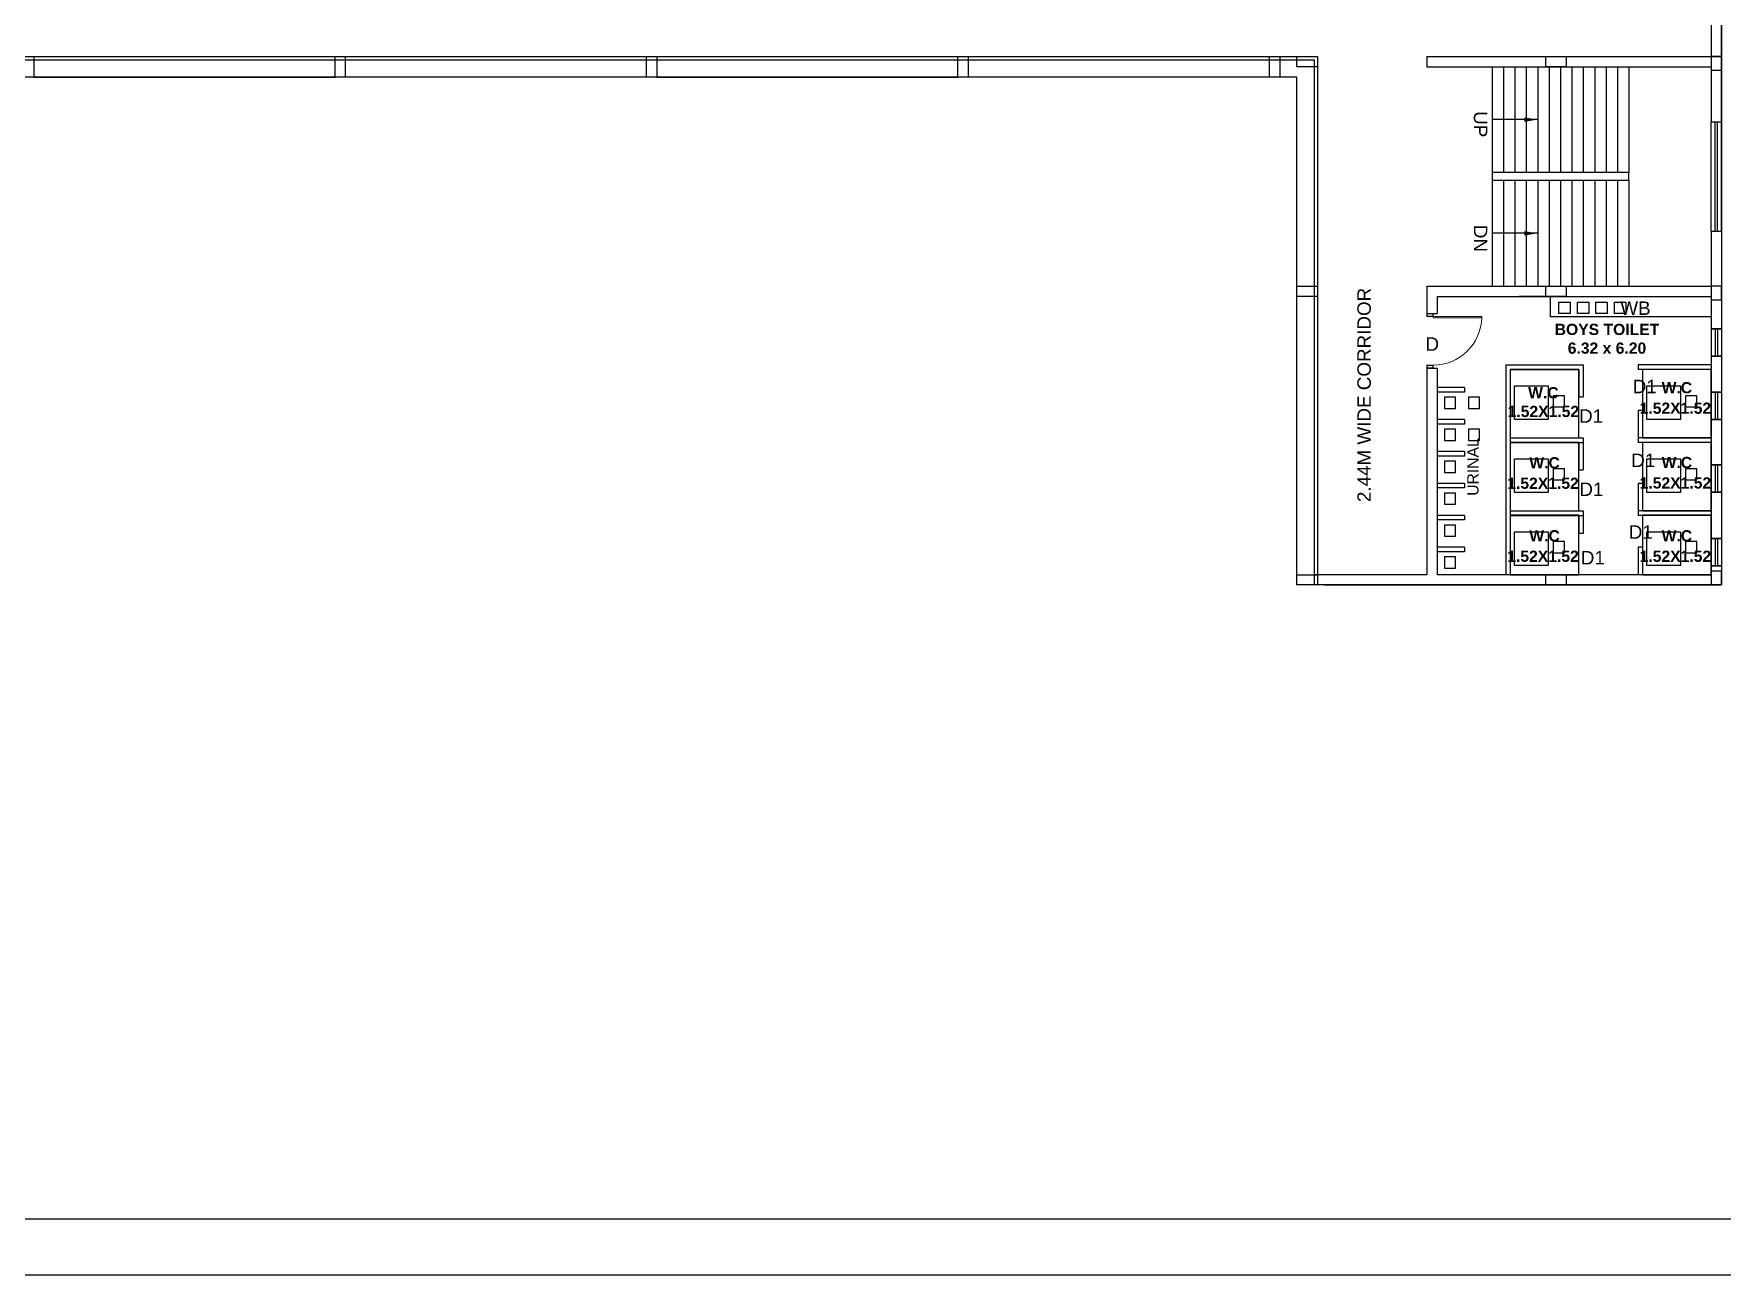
# Model space of a CAD drawing. Header units: metres. Extents: x -1744 to -758, y -4183 to -3914.
# Drawn here: x -971.86 to -934.27, y -4172.82 to -4145.17 of the extents above; entities that cross this region are included whole.
import ezdxf

# ---------------------------------------------------------------- set-up
doc = ezdxf.new("R2010")
doc.units = ezdxf.units.M
for name, color, linetype in [('A-STAIR-2', 54, 'Continuous'), ('A4-RCC CLMN-F', 4, 'Continuous'), ('BLK_1_FLR_1_BLT_UP_AREA', 18, 'Continuous'), ('BLK_1_FLR_1_URINAL', 235, 'Continuous'), ('BLK_1_FLR_1_WASH', 55, 'Continuous'), ('BLK_1_FLR_1_WATER_CLOSET', 213, 'Continuous'), ('TEXT', 7, 'Continuous'), ('TEXT NOTES', 200, 'Continuous'), ('TOILET_VENTILATION', 6, 'Continuous'), ('WALL', 7, 'Continuous'), ('WIN', 4, 'Continuous'), ('WINDOW', 215, 'Continuous')]:
    doc.layers.add(name, color=color, linetype=linetype)
doc.layers.add('A_---WALLS', color=255, linetype='Continuous', lineweight=30)
doc.layers.add('DOOR', color=11, linetype='Continuous', lineweight=18)
doc.styles.add('CORPORATION', font='arial.ttf')
doc.styles.add('KK', font='arial.ttf', dxfattribs={"width": 0.75})
doc.styles.add('TITLE', font='arialbd.ttf')
doc.dimstyles.new('Dim-outter', dxfattribs={"dimtxt": 1, "dimasz": 1, "dimexe": 0, "dimexo": 0, "dimgap": 1, "dimtad": 1, "dimlfac": -1, "dimzin": 3, "dimdsep": 46, "dimtxsty": 'CORPORATION', "dimblk": 'ARCHTICK', "dimcen": 0.125, "dimclrd": 8, "dimclre": 8, "dimclrt": 256, "dimazin": 0, "dimtfac": 0.5, "dimtix": 1, "dimtmove": 2, "dimatfit": 3, "dimfxl": 0, "dimtolj": 1, "dimtzin": 0, "dimarcsym": 0})

# ---------------------------------------------------------------- blocks, each defined once
blk = doc.blocks.new('_ArchTick')
at = {"color": 0, "linetype": 'ByBlock', "const_width": 0.15}
blk.add_lwpolyline([(-0.5, -0.5), (0.5, 0.5)], dxfattribs=at)
blk = doc.blocks.new('D-915')
for p, q in [((70, 900), (50, 900)), ((50, 100), (50, 900)), ((70, 100), (70, 900)), ((50, 100), (70, 100))]:
    blk.add_line(p, q)
for points in [[(0, 100), (50, 100), (50, 0), (0, 0)], [(5, 95), (45, 95), (45, 5), (5, 5)], [(850, 100), (900, 100), (900, 0), (850, 0)], [(855, 95), (895, 95), (895, 5), (855, 5)]]:
    blk.add_lwpolyline(points, close=True)
blk.add_arc((50, 100), 800, 359.9791, 88.5704)
blk = doc.blocks.new('A$C1C9B1590')
at = {"color": 1}
blk.add_lwpolyline([(552.524, 97.145), (695.504, 97.145), (695.504, 10.145), (552.524, 10.145)], close=True, dxfattribs=at)
at = {"layer": 'A-STAIR-2', "linetype": 'Continuous'}
for p, q in [((666.09, 37.062), (666.09, 34.708)), ((666.344, 37.062), (666.344, 34.708)), ((666.598, 37.062), (666.598, 34.708)), ((666.852, 37.062), (666.852, 34.708)), ((667.106, 37.062), (667.106, 34.708)), ((667.36, 37.062), (667.36, 34.708)), ((667.614, 37.062), (667.614, 34.708)), ((667.868, 37.062), (667.868, 34.708)), ((668.122, 37.062), (668.122, 34.708)), ((668.376, 37.062), (668.376, 34.708)), ((668.63, 37.062), (668.63, 34.708)), ((668.884, 37.062), (668.884, 34.708)), ((669.138, 37.062), (669.138, 34.708)), ((666.09, 34.708), (666.09, 34.53)), ((669.138, 34.708), (666.09, 34.708)), ((669.138, 34.53), (669.138, 34.708)), ((669.138, 34.53), (666.09, 34.53)), ((666.09, 34.53), (666.09, 32.175)), ((666.344, 34.53), (666.344, 32.175)), ((666.598, 34.53), (666.598, 32.175)), ((666.852, 34.53), (666.852, 32.175)), ((667.106, 34.53), (667.106, 32.175)), ((667.36, 34.53), (667.36, 32.175)), ((667.614, 34.53), (667.614, 32.175)), ((667.868, 34.53), (667.868, 32.175)), ((668.122, 34.53), (668.122, 32.175)), ((668.376, 34.53), (668.376, 32.175)), ((668.63, 34.53), (668.63, 32.175)), ((668.884, 34.53), (668.884, 32.175)), ((669.138, 34.53), (669.138, 32.175))]:
    blk.add_line(p, q, dxfattribs=at)
at = {"layer": 'A4-RCC CLMN-F'}
for points in [[(633.4, 37.291), (633.628, 37.291), (633.628, 36.834), (633.4, 36.834)], [(640.334, 37.291), (640.563, 37.291), (640.563, 36.834), (640.334, 36.834)], [(647.268, 37.291), (647.497, 37.291), (647.497, 36.834), (647.268, 36.834)], [(654.202, 37.291), (654.431, 37.291), (654.431, 36.834), (654.202, 36.834)], [(661.137, 37.291), (661.365, 37.291), (661.365, 36.834), (661.137, 36.834)], [(662.203, 37.291), (662.203, 37.062), (661.746, 37.062), (661.746, 37.291)], [(667.743, 37.291), (667.743, 37.062), (667.286, 37.062), (667.286, 37.291)], [(662.203, 32.176), (662.203, 31.947), (661.746, 31.947), (661.746, 32.176)], [(667.743, 32.176), (667.743, 31.947), (667.286, 31.947), (667.286, 32.176)], [(662.203, 25.749), (662.203, 25.521), (661.746, 25.521), (661.746, 25.749)], [(667.743, 25.749), (667.743, 25.521), (667.286, 25.521), (667.286, 25.749)]]:
    blk.add_lwpolyline(points, close=True, dxfattribs=at)
for points in [[(670.966, 36.986), (671.195, 36.986), (671.195, 37.291), (670.966, 37.291), (670.966, 36.986)], [(670.966, 31.871), (671.195, 31.871), (671.195, 32.176), (670.966, 32.176), (670.966, 31.871)], [(670.966, 25.521), (671.195, 25.521), (671.195, 25.826), (670.966, 25.826), (670.966, 25.521)]]:
    blk.add_lwpolyline(points, dxfattribs=at)
at = {"layer": 'A_---WALLS'}
for p, q in [((670.966, 39.729), (670.966, 37.291)), ((671.195, 39.729), (671.195, 37.291)), ((633.4, 37.213), (662.127, 37.215)), ((633.628, 37.291), (640.334, 37.291)), ((633.628, 37.214), (640.334, 37.214)), ((640.563, 37.291), (647.268, 37.291)), ((640.563, 37.214), (647.268, 37.214)), ((647.497, 37.291), (654.202, 37.291)), ((647.497, 37.214), (654.202, 37.214)), ((654.431, 37.291), (661.137, 37.291)), ((654.431, 37.214), (661.137, 37.215)), ((661.365, 37.291), (662.203, 37.291)), ((661.365, 37.215), (662.127, 37.215)), ((662.127, 37.215), (662.127, 25.749)), ((662.127, 37.215), (662.127, 25.521)), ((662.203, 37.291), (662.203, 25.749)), ((664.642, 37.291), (664.642, 37.062)), ((664.642, 37.291), (671.195, 37.291)), ((671.195, 37.291), (671.195, 35.838)), ((664.642, 37.062), (670.966, 37.062)), ((670.966, 37.062), (670.966, 35.838)), ((633.628, 36.834), (640.334, 36.834)), ((647.497, 36.834), (654.202, 36.834)), ((670.966, 33.4), (670.966, 32.175)), ((671.195, 33.4), (671.195, 31.947)), ((664.642, 32.175), (670.966, 32.175)), ((664.642, 32.175), (664.642, 31.947)), ((664.642, 31.947), (664.642, 31.568)), ((664.87, 31.947), (670.966, 31.947)), ((664.87, 31.947), (664.87, 31.568)), ((667.385, 31.947), (666.696, 31.947)), ((670.966, 31.947), (670.966, 31.228)), ((670.966, 31.947), (670.966, 31.228)), ((671.195, 31.947), (671.195, 31.228)), ((664.642, 31.568), (664.87, 31.568)), ((670.966, 30.619), (670.966, 29.818)), ((671.195, 30.619), (671.195, 29.818)), ((664.642, 30.349), (664.642, 25.749)), ((664.642, 30.349), (664.87, 30.349)), ((664.87, 30.349), (664.87, 25.749)), ((670.966, 29.209), (670.966, 28.197)), ((671.195, 29.209), (671.195, 28.197)), ((670.966, 27.588), (670.966, 26.556)), ((670.966, 27.588), (670.966, 26.556)), ((671.195, 27.588), (671.195, 26.556)), ((670.966, 25.947), (670.966, 25.929)), ((670.966, 25.944), (670.966, 25.749)), ((671.195, 25.947), (671.195, 25.521)), ((664.642, 25.749), (662.127, 25.749)), ((662.127, 25.749), (662.127, 25.521)), ((670.966, 25.749), (664.87, 25.749)), ((664.642, 25.521), (662.127, 25.521)), ((662.356, 25.521), (670.966, 25.521)), ((670.966, 25.521), (664.642, 25.521))]:
    blk.add_line(p, q, dxfattribs=at)
blk.add_lwpolyline([(553.774, 95.895), (694.254, 95.895), (694.254, 11.395), (553.774, 11.395)], close=True, dxfattribs=at)
blk.add_lwpolyline([(671.195, 35.838), (671.195, 41.169)], dxfattribs=at)
at = {"layer": 'WIN'}
for p, q in [((666.394, 30.423), (668.122, 30.423)), ((666.394, 30.423), (666.394, 25.749)), ((666.496, 30.321), (666.496, 25.749)), ((666.496, 30.321), (668.02, 30.321)), ((668.02, 30.321), (668.02, 29.712)), ((668.122, 30.423), (668.122, 29.712)), ((670.966, 30.423), (669.341, 30.423)), ((669.341, 30.423), (669.341, 30.321)), ((670.966, 30.321), (669.341, 30.321)), ((668.02, 29.712), (668.122, 29.712)), ((669.341, 29.407), (669.341, 28.696)), ((669.442, 29.407), (669.341, 29.407)), ((669.442, 29.407), (669.442, 28.797)), ((666.496, 28.797), (668.122, 28.797)), ((666.496, 28.696), (668.122, 28.696)), ((668.02, 28.696), (668.02, 28.086)), ((668.122, 28.797), (668.122, 28.086)), ((670.966, 28.797), (669.341, 28.797)), ((670.966, 28.696), (669.341, 28.696)), ((668.02, 28.086), (668.122, 28.086)), ((669.341, 27.781), (669.341, 27.07)), ((669.442, 27.781), (669.341, 27.781)), ((669.442, 27.781), (669.442, 27.172)), ((666.496, 27.172), (668.122, 27.172)), ((666.496, 27.07), (668.122, 27.07)), ((668.02, 27.07), (668.02, 26.664)), ((668.122, 27.172), (668.122, 26.664)), ((670.966, 27.172), (669.341, 27.172)), ((670.966, 27.07), (669.341, 27.07)), ((668.122, 26.664), (668.02, 26.664)), ((669.341, 26.359), (669.341, 25.749)), ((669.442, 26.359), (669.341, 26.359)), ((669.442, 26.359), (669.442, 25.749))]:
    blk.add_line(p, q, dxfattribs=at)
at = {"layer": 'WINDOW', "linetype": 'Continuous'}
for p, q in [((670.966, 35.838), (671.195, 35.838)), ((670.966, 33.4), (670.966, 35.838)), ((671.055, 33.4), (671.055, 35.838)), ((671.055, 33.4), (671.055, 35.838)), ((671.106, 33.4), (671.106, 35.838)), ((671.195, 33.4), (671.195, 35.838)), ((671.106, 33.4), (671.106, 35.533)), ((670.966, 33.4), (671.195, 33.4)), ((667.385, 31.947), (667.385, 31.49)), ((670.966, 31.49), (667.385, 31.49)), ((670.966, 31.228), (671.195, 31.228)), ((671.195, 31.228), (670.966, 31.228)), ((670.966, 31.228), (670.966, 30.619)), ((671.055, 31.228), (671.055, 30.619)), ((671.055, 31.228), (671.055, 30.619)), ((671.106, 31.228), (671.106, 30.619)), ((671.106, 31.228), (671.106, 30.619)), ((671.195, 31.228), (671.195, 30.619)), ((670.966, 30.619), (671.195, 30.619)), ((671.195, 30.619), (670.966, 30.619)), ((665.48, 29.915), (664.87, 29.915)), ((665.48, 29.813), (664.87, 29.813)), ((665.48, 29.915), (665.48, 29.813)), ((671.195, 29.818), (670.966, 29.818)), ((670.966, 29.818), (671.195, 29.818)), ((670.966, 29.818), (670.966, 29.209)), ((671.055, 29.818), (671.055, 29.209)), ((671.055, 29.818), (671.055, 29.209)), ((671.106, 29.818), (671.106, 29.209)), ((671.106, 29.818), (671.106, 29.209)), ((671.195, 29.818), (671.195, 29.209)), ((665.48, 29.204), (664.87, 29.204)), ((665.48, 29.102), (664.87, 29.102)), ((665.48, 29.204), (665.48, 29.102)), ((671.195, 29.209), (670.966, 29.209)), ((670.966, 29.209), (671.195, 29.209)), ((665.48, 28.492), (664.87, 28.492)), ((665.48, 28.391), (664.87, 28.391)), ((665.48, 28.492), (665.48, 28.391)), ((670.966, 28.197), (671.195, 28.197)), ((670.966, 28.197), (670.966, 27.588)), ((671.195, 28.197), (670.966, 28.197)), ((671.055, 28.197), (671.055, 27.588)), ((671.055, 28.197), (671.055, 27.588)), ((671.106, 28.197), (671.106, 27.588)), ((671.106, 28.197), (671.106, 27.588)), ((671.195, 28.197), (671.195, 27.588)), ((665.48, 27.781), (664.87, 27.781)), ((665.48, 27.68), (664.87, 27.68)), ((665.48, 27.781), (665.48, 27.68)), ((671.195, 27.588), (670.966, 27.588)), ((670.966, 27.588), (671.195, 27.588)), ((665.48, 27.07), (664.87, 27.07)), ((665.48, 27.07), (665.48, 26.968)), ((665.48, 26.968), (664.87, 26.968)), ((665.48, 26.359), (664.87, 26.359)), ((665.48, 26.359), (665.48, 26.257)), ((670.966, 26.556), (671.195, 26.556)), ((671.195, 26.556), (670.966, 26.556)), ((670.966, 26.556), (670.966, 25.947)), ((671.055, 26.556), (671.055, 25.947)), ((671.055, 26.556), (671.055, 25.947)), ((671.106, 26.556), (671.106, 25.947)), ((671.106, 26.556), (671.106, 25.947)), ((671.195, 26.556), (671.195, 25.947)), ((665.48, 26.257), (664.87, 26.257)), ((671.195, 25.947), (670.966, 25.947)), ((670.966, 25.947), (671.195, 25.947))]:
    blk.add_line(p, q, dxfattribs=at)
at = {"layer": 'DOOR', "xscale": 0.001354666666666, "yscale": 0.001354666666666, "zscale": 0.001354666666666, "rotation": 269.9999999284041}
blk.add_blockref('D-915', (664.642, 31.568), dxfattribs=at)
at = {"layer": 'TEXT', "char_height": 0.25, "width": 6.85278, "attachment_point": 5, "style": 'TITLE'}
for s, insert in [('\\A1;BOYS TOILET\\P6.32 x 6.20', (668.649, 31.002)), ('\\A1;W.C\\P1.52X1.52', (667.233, 29.592)), ('\\A1;W.C', (670.205, 29.912)), ('\\A1;1.52X1.52', (670.172, 29.457)), ('\\A1;W.C', (667.259, 28.239)), ('\\A1;W.C', (670.205, 28.246)), ('\\A1;1.52X1.52', (667.225, 27.784)), ('\\A1;1.52X1.52', (670.172, 27.791)), ('\\A1;W.C', (667.259, 26.613)), ('\\A1;W.C', (670.205, 26.613)), ('\\A1;1.52X1.52', (667.225, 26.158)), ('\\A1;1.52X1.52', (670.172, 26.158))]:
    blk.add_mtext(s, dxfattribs=dict(at, insert=insert))
at = {"layer": 'TEXT NOTES', "style": 'KK'}
for s, height, rotation, p in [('UP', 0.3, 270, (665.685, 36.073)), ('DN', 0.3, 270, (665.685, 33.541)), ('2.44M WIDE CORRIDOR', 0.3, 90, (663.392, 27.366)), ('URINAL', 0.25, 90, (665.789, 27.506))]:
    blk.add_text(s, height=height, rotation=rotation, dxfattribs=at).set_placement(p)
for s, p in [('WB', (668.946, 31.535)), ('D', (664.608, 30.736)), ('D1', (669.221, 29.791)), ('D1', (668.028, 29.133)), ('D1', (669.188, 28.146)), ('D1', (668.033, 27.501)), ('D1', (669.134, 26.549)), ('D1', (668.067, 25.977))]:
    blk.add_text(s, height=0.3, dxfattribs=at).set_placement(p)
at = {"layer": 'WALL', "color": 3}
for points in [[(667.106, 35.885), (666.09, 35.885)], [(667.106, 33.353), (666.09, 33.353)]]:
    blk.add_leader(points, dimstyle='Dim-outter', override={"dimasz": 0.3, "dimtad": 0, "dimfxl": 10, "dimfxlon": 1}, dxfattribs=at)

msp = doc.modelspace()

# ---------------------------------------------------------------- linework, layer by layer
at = {"layer": 'BLK_1_FLR_1_BLT_UP_AREA', "color": 26}
msp.add_lwpolyline([(-1043.03101, -4160.43975), (-1043.03101, -4133.63285), (-934.29361, -4133.63285), (-934.29361, -4157.44244), (-943.74241, -4157.44244), (-943.74241, -4146.12965), (-984.28081, -4146.12965), (-984.28044, -4147.19701), (-995.10084, -4147.19701), (-995.10121, -4146.12965), (-1033.58221, -4146.12965), (-1033.58221, -4160.43975)], close=True, dxfattribs=at)
at = {"layer": 'BLK_1_FLR_1_URINAL', "color": 235}
for points in [[(-940.20944, -4153.51307), (-940.20944, -4153.26307), (-940.45944, -4153.26307), (-940.45944, -4153.51307)], [(-939.67424, -4153.51307), (-939.67424, -4153.26307), (-939.92424, -4153.26307), (-939.92424, -4153.51307)], [(-940.20944, -4154.22427), (-940.20944, -4153.97427), (-940.45944, -4153.97427), (-940.45944, -4154.22427)], [(-939.67424, -4154.22427), (-939.67424, -4153.97427), (-939.92424, -4153.97427), (-939.92424, -4154.22427)], [(-940.20944, -4154.93547), (-940.20944, -4154.68547), (-940.45944, -4154.68547), (-940.45944, -4154.93547)], [(-940.20944, -4155.64667), (-940.20944, -4155.39667), (-940.45944, -4155.39667), (-940.45944, -4155.64667)], [(-940.20944, -4156.35787), (-940.20944, -4156.10787), (-940.45944, -4156.10787), (-940.45944, -4156.35787)], [(-940.20944, -4157.06907), (-940.20944, -4156.81907), (-940.45944, -4156.81907), (-940.45944, -4157.06907)]]:
    msp.add_lwpolyline(points, close=True, dxfattribs=at)
at = {"layer": 'BLK_1_FLR_1_WASH', "color": 55}
for points in [[(-937.90889, -4151.14371), (-937.65889, -4151.14371), (-937.65889, -4151.39371), (-937.90889, -4151.39371)], [(-937.49654, -4151.14371), (-937.24654, -4151.14371), (-937.24654, -4151.39371), (-937.49654, -4151.39371)], [(-937.08418, -4151.14371), (-936.83418, -4151.14371), (-936.83418, -4151.39371), (-937.08418, -4151.39371)], [(-936.67182, -4151.14371), (-936.42182, -4151.14371), (-936.42182, -4151.39371), (-936.67182, -4151.39371)]]:
    msp.add_lwpolyline(points, close=True, dxfattribs=at)
at = {"layer": 'BLK_1_FLR_1_WASH', "color": 60, "elevation": -114.12601}
for points in [[(-938.03751, -4153.47849), (-937.78751, -4153.47849), (-937.78751, -4153.22849), (-938.03751, -4153.22849)], [(-935.09111, -4153.47849), (-934.84111, -4153.47849), (-934.84111, -4153.22849), (-935.09111, -4153.22849)], [(-938.03751, -4155.10409), (-937.78751, -4155.10409), (-937.78751, -4154.85409), (-938.03751, -4154.85409)], [(-935.09111, -4155.10409), (-934.84111, -4155.10409), (-934.84111, -4154.85409), (-935.09111, -4154.85409)], [(-938.03751, -4156.7277), (-937.78751, -4156.7277), (-937.78751, -4156.4777), (-938.03751, -4156.4777)], [(-935.09111, -4156.7277), (-934.84111, -4156.7277), (-934.84111, -4156.4777), (-935.09111, -4156.4777)]]:
    msp.add_lwpolyline(points, close=True, dxfattribs=at)
at = {"layer": 'BLK_1_FLR_1_WATER_CLOSET', "color": 1}
for points in [[(-937.46861, -4152.64184), (-938.99261, -4152.64184), (-938.99261, -4154.16584), (-937.46861, -4154.16584)], [(-934.52221, -4152.64184), (-936.04621, -4152.64184), (-936.04621, -4154.16584), (-934.52221, -4154.16584)], [(-937.46861, -4154.26744), (-938.99261, -4154.26744), (-938.99261, -4155.79144), (-937.46861, -4155.79144)], [(-934.52221, -4154.26744), (-936.04621, -4154.26744), (-936.04621, -4155.79144), (-934.52221, -4155.79144)], [(-937.46861, -4155.89106), (-938.99261, -4155.89106), (-938.99261, -4157.21384), (-937.46861, -4157.21384)], [(-934.52221, -4155.89106), (-936.04621, -4155.89106), (-936.04621, -4157.21384), (-934.52221, -4157.21384)]]:
    msp.add_lwpolyline(points, close=True, dxfattribs=at)
at = {"layer": 'TOILET_VENTILATION', "color": 6}
for points in [[(-938.89863, -4153.00925), (-938.14863, -4153.00925), (-938.14863, -4153.75925), (-938.89863, -4153.75925)], [(-935.95223, -4153.00925), (-935.20223, -4153.00925), (-935.20223, -4153.75925), (-935.95223, -4153.75925)], [(-938.89863, -4154.63485), (-938.14863, -4154.63485), (-938.14863, -4155.38485), (-938.89863, -4155.38485)], [(-935.95223, -4154.63485), (-935.20223, -4154.63485), (-935.20223, -4155.38485), (-935.95223, -4155.38485)], [(-938.89863, -4156.25847), (-938.14863, -4156.25847), (-938.14863, -4157.00847), (-938.89863, -4157.00847)], [(-935.95223, -4156.25847), (-935.20223, -4156.25847), (-935.20223, -4157.00847), (-935.95223, -4157.00847)]]:
    msp.add_lwpolyline(points, close=True, dxfattribs=at)

# ---------------------------------------------------------------- block references
at = {"layer": 'WALL'}
msp.add_blockref('A$C1C9B1590', (-1605.48862, -4182.96317), dxfattribs=at)

doc.saveas('drawing.dxf')
